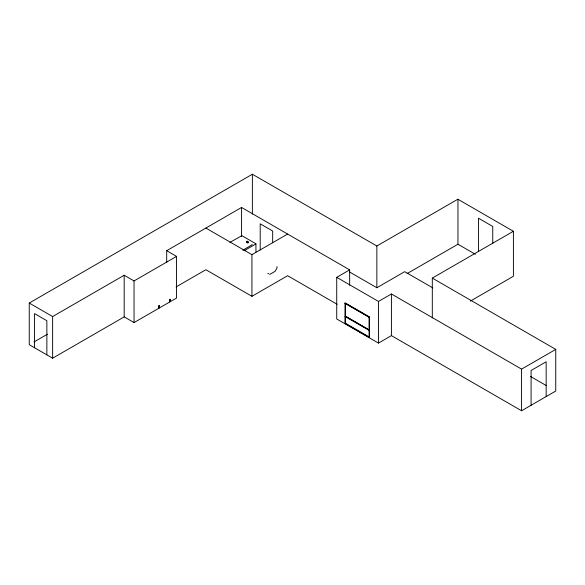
<?xml version="1.0" encoding="UTF-8"?>
<svg xmlns="http://www.w3.org/2000/svg" width="585" height="585" viewBox="0 0 585 585"><rect width="100%" height="100%" fill="white"/><g stroke="black" fill="none" stroke-linecap="round" stroke-linejoin="round"><path stroke-width="0.88" d="M252.12 244.325L251.85 244.888M255.945 252.04L255.923 243.784L241.868 235.66L229.817 242.439M247.784 241.715L247.726 242.365L247.024 241.678M247.455 241.773C246.994 242.336 248.596 242.929 246.994 241.949M247.864 242.431L247.228 241.905M255.937 243.894L244.128 250.746M247.228 241.685L247.769 241.744M345.018 303.315L369.501 317.406L345.018 303.235M345.421 303.549L345.362 323.183L369.091 336.887L369.055 317.121M345.018 316.507L369.501 330.605M369.025 329.896L345.421 316.192L369.091 329.896M251.418 245.203L242.804 250.175M166.696 262.468L166.696 250.694L176.553 256.391L176.553 298.036L134.045 322.576L124.188 316.887L52.635 358.195L29.25 344.697L29.25 303.052L252.369 174.235L376.85 245.992L457.953 199.171L457.953 244.23L407.05 273.619M29.25 303.052L52.635 316.551L124.188 275.242L134.045 280.932L176.553 256.391M166.696 250.694L241.576 207.463L349.654 269.868L349.654 285.261M33.996 341.954L47.436 334.196M247.338 242.541L247.601 241.59M176.1 286.913L205.876 269.722L251.938 296.317L287.637 275.703L337.165 304.302M158.469 306.174L159.274 305.714L158.491 306.182L158.476 308.288L159.274 307.834L159.281 305.721M169.591 299.754L170.374 299.308M170.374 301.421L169.577 301.882L169.591 299.769L170.374 299.315L170.374 301.429L169.577 300.983L170.374 301.407M205.876 228.077L251.938 254.672L287.637 234.058M269.714 274.438L275.155 271.294L276.983 268.149L276.983 266.628M470.34 301.121L513.411 276.252L513.411 231.265L432.308 278.094L555.75 349.391L555.75 391.036L521.571 410.765L391.416 335.622L378.48 343.088L336.726 318.979L336.726 277.334L349.654 269.868M349.574 271.996L376.85 287.747L404.703 271.667L432.82 287.9M336.726 277.334L378.48 301.443L391.416 293.977L521.571 369.12L555.75 349.391M247.17 241.656L247.162 242.241M247.872 242.504L247.002 241.817L247.726 242.322M247.579 242.651L247.938 242.095M369.435 337.596L369.464 316.88L345.048 302.789L345.018 323.498L369.464 337.611M267.828 273.429L268.829 273.773M247.689 242.519L247.228 242.036M457.953 199.273L513.411 231.294M457.953 244.23L475.298 254.248M530.595 376.513L546.317 385.588M158.491 307.366L159.266 307.834M247.843 241.854L247.784 242.358M546.163 396.572L546.163 361.786L531.092 370.488L531.092 405.273M521.571 369.12L521.571 410.765M492.753 243.594L492.753 226.461L478.45 218.205L478.45 251.557M432.308 278.094L432.308 317.955M391.416 293.977L391.416 335.622M378.48 301.443L378.48 343.088M376.85 245.992L376.85 287.747M272.661 242.724L272.661 231.009L260.201 223.821L260.201 249.956M252.369 174.235L252.369 214.066M251.938 254.672L251.938 296.317M247.565 241.568L247.601 242.439M241.576 207.463L241.576 236.435M134.045 280.932L134.045 322.576M124.188 275.242L124.188 316.887M52.635 316.551L52.635 358.195M46.866 354.868L46.866 320.712L34.552 313.604L34.552 347.753M246.724 241.671A1.016 0.585 60 0 0 247.799 243.009A1.016 0.585 60 0 0 247.799 241.576A1.016 0.585 60 0 0 246.724 241.671"/></g></svg>
